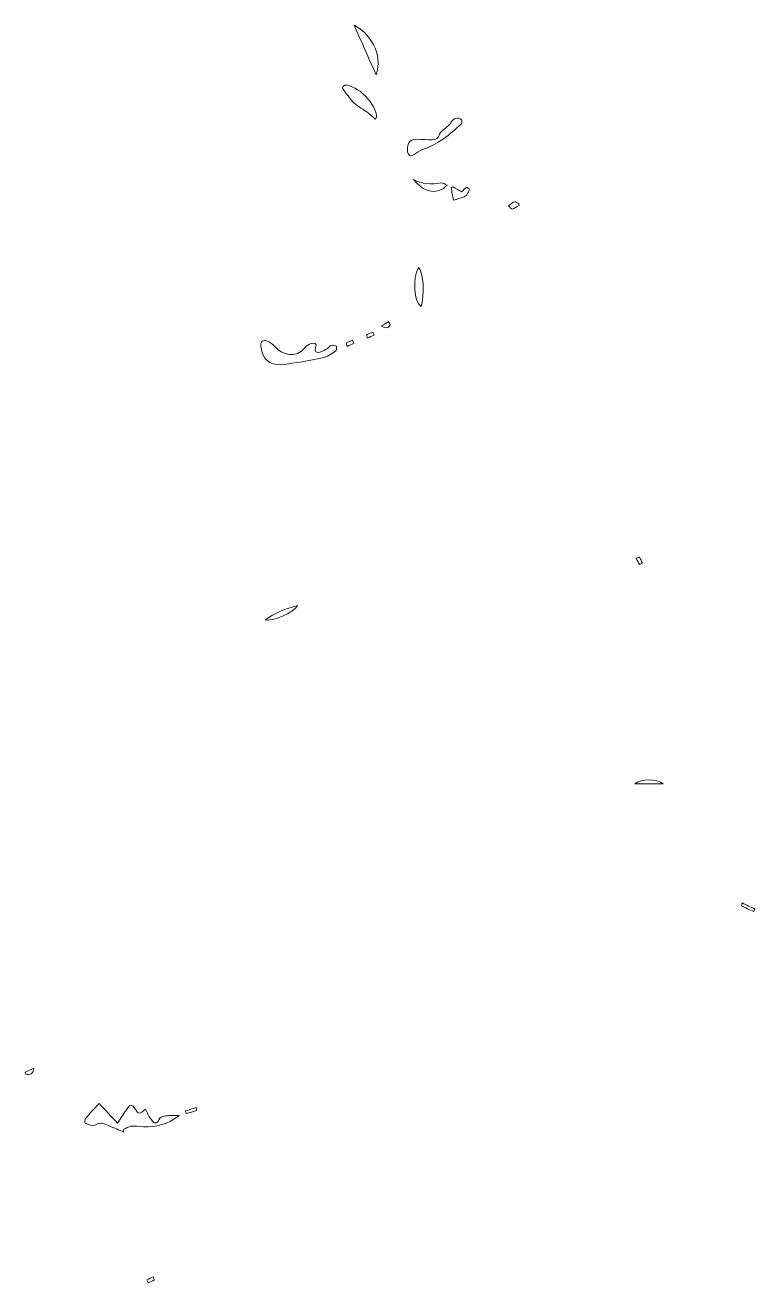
# Model space of a CAD drawing. Header units: inches. Extents: x 130 to 973, y -936 to -144.
# Drawn here: x 838.3 to 933.1, y -497.9 to -334.5 of the extents above; entities that cross this region are included whole.
import ezdxf

# ---------------------------------------------------------------- set-up
doc = ezdxf.new("R2010")
doc.units = ezdxf.units.IN
doc.header["$MEASUREMENT"] = 0
doc.layers.add('Layer 1', color=7, linetype='Continuous')

# ---------------------------------------------------------------- blocks, each defined once
blk = doc.blocks.new('block 69')
at = {"layer": 'Layer 1', "lineweight": 0}
for points, knots in [([(881.03, -334.47), (882.01, -336.67), (882.94, -338.76), (883.91, -340.94), (884.88, -338.22), (882.96, -335.38), (881.03, -334.47)], [0, 0, 0, 0, 1, 1, 1, 2, 2, 2, 2]), ([(883.79, -346.68), (883.92, -346.48), (883.94, -346.46), (883.94, -346.44), (884.07, -344.86), (881.39, -342.12), (879.83, -342.27), (879.71, -342.28), (879.48, -342.63), (879.51, -342.67), (880.01, -343.33), (880.47, -344.03), (881.06, -344.6), (881.58, -345.09), (882.26, -345.43), (882.85, -345.86), (883.17, -346.1), (883.45, -346.39), (883.79, -346.68)], [0, 0, 0, 0, 1, 1, 1, 2, 2, 2, 3, 3, 3, 4, 4, 4, 5, 5, 5, 6, 6, 6, 6]), ([(887.96, -350.89), (888, -350.97), (888.1, -351.26), (888.29, -351.45), (888.35, -351.51), (888.67, -351.36), (888.85, -351.27), (889.22, -351.07), (889.55, -350.77), (889.94, -350.64), (891.92, -349.98), (893.48, -348.68), (894.98, -347.31), (895.08, -347.22), (895.08, -346.85), (894.99, -346.76), (894.59, -346.35), (893.92, -346.59), (893.67, -347.08), (893.51, -347.39), (893.16, -347.6), (892.9, -347.86), (892.64, -348.11), (892.24, -348.33), (892.15, -348.63), (892, -349.17), (891.68, -349.37), (891.19, -349.37), (890.57, -349.36), (889.96, -349.31), (889.34, -349.3), (888.3, -349.28), (887.95, -349.65), (887.96, -350.89)], [0, 0, 0, 0, 1, 1, 1, 2, 2, 2, 3, 3, 3, 4, 4, 4, 5, 5, 5, 6, 6, 6, 7, 7, 7, 8, 8, 8, 9, 9, 9, 10, 10, 10, 11, 11, 11, 11]), ([(888.76, -354.52), (889.75, -355.71), (890.88, -356.51), (892.48, -355.8), (892.72, -355.7), (892.9, -355.44), (893.12, -355.25), (892.86, -355.15), (892.59, -354.93), (892.37, -354.97), (891.11, -355.22), (889.92, -355.13), (888.76, -354.52)], [0, 0, 0, 0, 1, 1, 1, 2, 2, 2, 3, 3, 3, 4, 4, 4, 4]), ([(895.01, -356.13), (894.68, -355.93), (894.29, -355.7), (893.91, -355.47), (893.82, -355.51), (893.74, -355.54), (893.65, -355.58), (893.75, -356.13), (893.85, -356.68), (893.95, -357.22), (894.42, -357.07), (894.89, -356.93), (895.35, -356.76), (895.48, -356.71), (895.62, -356.61), (895.7, -356.5), (895.84, -356.29), (895.97, -356.06), (896.03, -355.82), (896.04, -355.76), (895.72, -355.52), (895.66, -355.55), (895.45, -355.67), (895.29, -355.87), (895.01, -356.13)], [0, 0, 0, 0, 1, 1, 1, 2, 2, 2, 3, 3, 3, 4, 4, 4, 5, 5, 5, 6, 6, 6, 7, 7, 7, 8, 8, 8, 8]), ([(902.48, -357.92), (902.47, -357.84), (902.46, -357.75), (902.46, -357.67), (902.26, -357.59), (902.03, -357.39), (901.88, -357.44), (901.6, -357.54), (901.37, -357.77), (901.11, -357.95), (901.27, -358.1), (901.47, -358.41), (901.58, -358.38), (901.9, -358.3), (902.18, -358.08), (902.48, -357.92)], [0, 0, 0, 0, 1, 1, 1, 2, 2, 2, 3, 3, 3, 4, 4, 4, 5, 5, 5, 5]), ([(889.74, -371.05), (890.26, -369.7), (890.02, -366.47), (889.39, -365.98), (888.63, -367.33), (888.83, -370.55), (889.74, -371.05)], [0, 0, 0, 0, 1, 1, 1, 2, 2, 2, 2]), ([(884.57, -373.56), (885.15, -373.88), (885.48, -373.91), (885.68, -373.48), (885.73, -373.36), (885.59, -373.16), (885.54, -373), (885.27, -373.16), (884.99, -373.32), (884.57, -373.56)], [0, 0, 0, 0, 1, 1, 1, 2, 2, 2, 3, 3, 3, 3]), ([(871.65, -378.63), (873.41, -378.34), (875.18, -378.09), (876.92, -377.72), (877.53, -377.6), (878.09, -377.19), (878.62, -376.85), (878.76, -376.76), (878.74, -376.43), (878.8, -376.21), (878.55, -376.16), (878.29, -376.03), (878.07, -376.08), (877.88, -376.12), (877.75, -376.37), (877.56, -376.49), (877.25, -376.67), (876.94, -376.9), (876.59, -376.98), (876.19, -377.06), (875.81, -376.96), (876.03, -376.37), (876.24, -375.78), (875.89, -375.69), (875.46, -375.85), (875.16, -375.95), (874.86, -376.14), (874.66, -376.37), (873.44, -377.85), (871.66, -377.35), (870.72, -376.24), (870.47, -375.95), (870.13, -375.69), (869.78, -375.54), (869.17, -375.28), (868.81, -375.61), (868.91, -376.25), (869.2, -377.97), (869.9, -378.56), (871.65, -378.63)], [0, 0, 0, 0, 1, 1, 1, 2, 2, 2, 3, 3, 3, 4, 4, 4, 5, 5, 5, 6, 6, 6, 7, 7, 7, 8, 8, 8, 9, 9, 9, 10, 10, 10, 11, 11, 11, 12, 12, 12, 13, 13, 13, 13]), ([(881, -375.82), (880.94, -375.68), (880.89, -375.55), (880.83, -375.41), (880.57, -375.52), (880.29, -375.61), (880.06, -375.77), (880.01, -375.8), (880.1, -376.06), (880.12, -376.21), (880.42, -376.08), (880.71, -375.95), (881, -375.82)], [0, 0, 0, 0, 1, 1, 1, 2, 2, 2, 3, 3, 3, 4, 4, 4, 4]), ([(883.65, -374.75), (883.61, -374.63), (883.56, -374.52), (883.52, -374.4), (883.25, -374.48), (882.96, -374.53), (882.72, -374.66), (882.66, -374.69), (882.75, -374.99), (882.77, -375.16), (883.06, -375.02), (883.36, -374.88), (883.65, -374.75)], [0, 0, 0, 0, 1, 1, 1, 2, 2, 2, 3, 3, 3, 4, 4, 4, 4]), ([(918.12, -404.56), (918.25, -404.5), (918.38, -404.44), (918.51, -404.38), (918.39, -404.12), (918.29, -403.85), (918.14, -403.62), (918.11, -403.58), (917.86, -403.69), (917.71, -403.73), (917.84, -404.01), (917.98, -404.28), (918.12, -404.56)], [0, 0, 0, 0, 1, 1, 1, 2, 2, 2, 3, 3, 3, 4, 4, 4, 4]), ([(869.46, -411.75), (870.41, -412.07), (873.18, -410.8), (873.69, -409.89), (872.13, -410.3), (870.73, -410.87), (869.46, -411.75)], [0, 0, 0, 0, 1, 1, 1, 2, 2, 2, 2]), ([(921.22, -433.06), (920.38, -432.4), (918.39, -432.4), (917.53, -433.06), (918.8, -433.06), (919.95, -433.06), (921.22, -433.06)], [0, 0, 0, 0, 1, 1, 1, 2, 2, 2, 2]), ([(931.5, -448.56), (931.45, -448.69), (931.4, -448.81), (931.35, -448.94), (931.89, -449.18), (932.44, -449.42), (932.99, -449.66), (933.04, -449.56), (933.09, -449.45), (933.14, -449.35), (932.59, -449.09), (932.04, -448.83), (931.5, -448.56)], [0, 0, 0, 0, 1, 1, 1, 2, 2, 2, 3, 3, 3, 4, 4, 4, 4]), ([(838.27, -470.55), (838.31, -470.63), (838.35, -470.71), (838.38, -470.79), (838.95, -470.96), (839.32, -470.76), (839.42, -470.02), (839.04, -470.2), (838.66, -470.37), (838.27, -470.55)], [0, 0, 0, 0, 1, 1, 1, 2, 2, 2, 3, 3, 3, 3]), ([(847.88, -474.62), (847.24, -475.32), (846.66, -475.93), (846.13, -476.58), (846.01, -476.72), (846.01, -477.18), (846.06, -477.19), (846.49, -477.33), (847.11, -477.63), (847.35, -477.45), (848.06, -476.92), (848.61, -477.27), (849.21, -477.53), (849.84, -477.8), (850.46, -478.06), (851.09, -478.33), (851.08, -478.21), (851.08, -478.1), (851.08, -477.98), (851.39, -477.84), (851.69, -477.61), (852.02, -477.58), (852.55, -477.53), (853.1, -477.61), (853.65, -477.64), (855.3, -477.71), (856.8, -477.33), (858.29, -476.19), (857.72, -476.19), (857.35, -476.17), (856.99, -476.2), (856.4, -476.24), (855.76, -476.19), (855.58, -477), (855.56, -477.08), (855.14, -477.2), (855.05, -477.13), (854.8, -476.91), (854.59, -476.63), (854.41, -476.34), (854.23, -476.04), (854.1, -475.7), (853.94, -475.36), (853.08, -476.05), (853.06, -476.06), (852.51, -475.21), (852.19, -474.72), (851.93, -474.74), (851.62, -475.19), (851.18, -475.83), (850.74, -476.47), (850.27, -477.16), (849.46, -476.29), (848.71, -475.5), (847.88, -474.62)], [0, 0, 0, 0, 1, 1, 1, 2, 2, 2, 3, 3, 3, 4, 4, 4, 5, 5, 5, 6, 6, 6, 7, 7, 7, 8, 8, 8, 9, 9, 9, 10, 10, 10, 11, 11, 11, 12, 12, 12, 13, 13, 13, 14, 14, 14, 15, 15, 15, 16, 16, 16, 17, 17, 17, 18, 18, 18, 18]), ([(860.59, -475.54), (860.56, -475.41), (860.53, -475.28), (860.5, -475.15), (860.04, -475.29), (859.58, -475.43), (859.12, -475.57), (859.16, -475.68), (859.19, -475.8), (859.22, -475.91), (859.68, -475.79), (860.14, -475.67), (860.59, -475.54)], [0, 0, 0, 0, 1, 1, 1, 2, 2, 2, 3, 3, 3, 4, 4, 4, 4]), ([(854.09, -497.54), (854.15, -497.67), (854.21, -497.8), (854.28, -497.93), (854.54, -497.81), (854.81, -497.71), (855.04, -497.55), (855.08, -497.53), (854.98, -497.28), (854.94, -497.13), (854.66, -497.26), (854.37, -497.4), (854.09, -497.54)], [0, 0, 0, 0, 1, 1, 1, 2, 2, 2, 3, 3, 3, 4, 4, 4, 4])]:
    blk.add_open_spline(points, degree=3, knots=knots, dxfattribs=at)
blk = doc.blocks.new('block 68')
at = {"layer": 'Layer 1'}
blk.add_blockref('block 69', (0, 0), dxfattribs=at)
blk = doc.blocks.new('block 2')
at = {"layer": 'Layer 1'}
blk.add_blockref('block 68', (0, 0), dxfattribs=at)

msp = doc.modelspace()

# ---------------------------------------------------------------- block references
at = {"layer": 'Layer 1'}
msp.add_blockref('block 2', (0, 0), dxfattribs=at)

doc.saveas('drawing.dxf')
